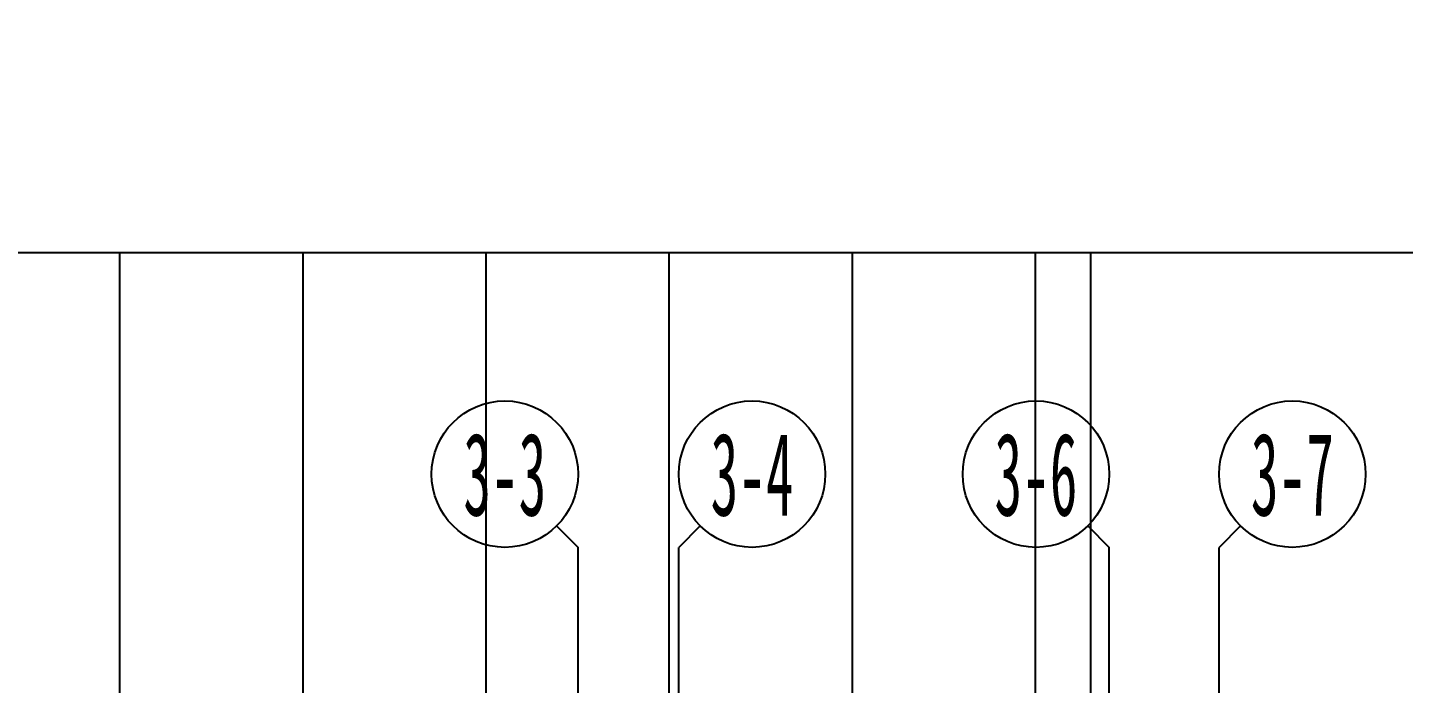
# Model space of a CAD drawing. Extents: x -46233 to 84150, y 109350 to 390860.
# Drawn here: x 13496 to 21010, y 136746 to 140330 of the extents above; entities that cross this region are included whole.
import ezdxf
from ezdxf.enums import TextEntityAlignment as Align
from ezdxf.xclip import XClip

# ---------------------------------------------------------------- set-up
doc = ezdxf.new("R2010")
doc.units = 0
doc.header["$LTSCALE"] = 1000
doc.header["$MEASUREMENT"] = 0
doc.header["$XCLIPFRAME"] = 0
doc.linetypes.add('DASH', pattern=[0.35, 0.25, -0.1])
doc.layers.get('Defpoints').update_dxf_attribs({"color": 4, "linetype": 'DASH'})
for name, color, linetype in [('3#-轴号$0$A-ANNO-AXIS-CIRC', 3, 'Continuous'), ('3#-轴号$0$A-ANNO-AXIS-TEXT', 7, 'Continuous'), ('A-ANNO-DIMS', 3, 'Continuous'), ('AXIS_TEXT', 7, 'Continuous')]:
    doc.layers.add(name, color=color, linetype=linetype)
doc.styles.add('3#-轴号$0$_TCH_AXIS', font='')
doc.styles.add('_TCH_DIM_T3', font='')
doc.styles.add('COMPLEX', font='COMPLEX')
doc.styles.get('3#-轴号$0$_TCH_AXIS').set_extended_font_data('SimSun')
doc.styles.get('_TCH_DIM_T3').set_extended_font_data('SimSun')
doc.dimstyles.new('_TCH_ARCH&&100', dxfattribs={"dimtxt": 264.345992, "dimasz": 100, "dimexe": 250, "dimexo": 300, "dimgap": 100, "dimtad": 1, "dimdec": 0, "dimzin": 0, "dimdsep": 46, "dimtxsty": '_TCH_DIM_T3', "dimblk": 'ARCHTICK', "dimcen": 0.09, "dimclrt": 7, "dimazin": 2, "dimtfac": 1, "dimtdec": 0, "dimtix": 1, "dimtmove": 2, "dimatfit": 3, "dimfxl": 100, "dimtolj": 1, "dimtzin": 0, "dimarcsym": 0})

# ---------------------------------------------------------------- blocks, each defined once
blk = doc.blocks.new('_AXISO')
blk.add_circle((0, 0), 0.5)
at = {"layer": 'AXIS_TEXT', "style": 'COMPLEX', "width": 1.041667}
blk.add_attdef('A', text='', height=0.56, dxfattribs=at).set_placement((-0.25, -0.28), (0.25, -0.28), align=Align.FIT)
blk = doc.blocks.new('3#-轴号')
at = {"layer": '3#-轴号$0$A-ANNO-AXIS-CIRC'}
for p, q in [((8582.8, 7106.5), (8700, 6989.4)), ((9367.2, 7106.5), (9250, 6989.4)), ((11482.8, 7106.5), (11600, 6989.4)), ((12317.2, 7106.5), (12200, 6989.4)), ((8700, 2989.4), (8700, 6989.4)), ((9250, 2989.4), (9250, 6989.4)), ((11600, 2989.4), (11600, 6989.4)), ((12200, 2989.4), (12200, 6989.4))]:
    blk.add_line(p, q, dxfattribs=at)
ref = blk.add_blockref('_AXISO', (8300, 7389.4), dxfattribs=dict(at, xscale=800, yscale=800, zscale=800))
ref.add_attrib('A', '3-3', dxfattribs={"layer": '3#-轴号$0$A-ANNO-AXIS-TEXT', "height": 452.55, "style": '3#-轴号$0$_TCH_AXIS', "width": 0.466146}).set_placement((8073.7, 7163.1), (8526.3, 7163.1), align=Align.FIT)
ref = blk.add_blockref('_AXISO', (9650, 7389.4), dxfattribs=dict(at, xscale=800, yscale=800, zscale=800))
ref.add_attrib('A', '3-4', dxfattribs={"layer": '3#-轴号$0$A-ANNO-AXIS-TEXT', "height": 452.55, "style": '3#-轴号$0$_TCH_AXIS', "width": 0.466146}).set_placement((9423.7, 7163.1), (9876.3, 7163.1), align=Align.FIT)
ref = blk.add_blockref('_AXISO', (11200, 7389.4), dxfattribs=dict(at, xscale=800, yscale=800, zscale=800))
ref.add_attrib('A', '3-6', dxfattribs={"layer": '3#-轴号$0$A-ANNO-AXIS-TEXT', "height": 452.55, "style": '3#-轴号$0$_TCH_AXIS', "width": 0.466146}).set_placement((10973.7, 7163.1), (11426.3, 7163.1), align=Align.FIT)
ref = blk.add_blockref('_AXISO', (12600, 7389.4), dxfattribs=dict(at, xscale=800, yscale=800, zscale=800))
ref.add_attrib('A', '3-7', dxfattribs={"layer": '3#-轴号$0$A-ANNO-AXIS-TEXT', "height": 452.55, "style": '3#-轴号$0$_TCH_AXIS', "width": 0.466146}).set_placement((12373.7, 7163.1), (12826.3, 7163.1), align=Align.FIT)
blk = doc.blocks.new('道路')
blk.add_line((525312149.2, 299513380), (525312149.2, 299518289.8))
blk = doc.blocks.new('铺装')
h = blk.add_hatch()
h.set_pattern_fill('饰面砖', color=252, scale=500)
h.set_pattern_definition([(90, (0, 2410), (-1000, 6e-14), [])])
h.paths.add_polyline_path([(525297899.6, 299510560), (525305649.5, 299510560), (525305649.8, 299513380), (525312149.4, 299513380), (525312149.3, 299518289.8), (525297899.6, 299518289.8)])
at = {"color": 2}
blk.add_lwpolyline([(525297899.6, 299510560), (525305649.5, 299510560), (525305649.8, 299513380), (525312149.4, 299513380), (525312149.3, 299518289.8), (525297899.6, 299518289.8)], close=True, dxfattribs=at)
blk = doc.blocks.new('gtvt')
for name in ['道路', '铺装']:
    blk.add_blockref(name, (-525300649.6, -299507460))
blk = doc.blocks.new('_ArchTick')
at = {"color": 0, "linetype": 'ByBlock', "const_width": 0.4}
blk.add_lwpolyline([(-0.5, -0.5), (0.5, 0.5)], dxfattribs=at)
blk = doc.blocks.new('*D759')
at = {"layer": 'A-ANNO-DIMS', "color": 0, "lineweight": -2, "transparency": 16777216}
for p, q in [((7602.7, 133789.4), (7602.7, 136939.4)), ((49802.7, 133789.4), (49802.7, 136939.4)), ((7602.7, 136689.4), (49802.7, 136689.4))]:
    blk.add_line(p, q, dxfattribs=at)
at = {"layer": 'Defpoints', "color": 0, "transparency": 16777216}
for p in [(49802.7, 136689.4), (7602.7, 133489.4), (49802.7, 133489.4)]:
    blk.add_point(p, dxfattribs=at)
at = {"layer": 'A-ANNO-DIMS', "color": 0, "lineweight": -2, "transparency": 16777216, "xscale": 100, "yscale": 100, "zscale": 100, "rotation": 180}
blk.add_blockref('_ArchTick', (7602.7, 136689.4), dxfattribs=at)
at = {"layer": 'A-ANNO-DIMS', "color": 0, "lineweight": -2, "transparency": 16777216, "xscale": 100, "yscale": 100, "zscale": 100}
blk.add_blockref('_ArchTick', (49802.7, 136689.4), dxfattribs=at)
at = {"layer": 'A-ANNO-DIMS', "color": 7, "transparency": 16777216, "insert": (28702.7, 136921.6), "char_height": 264.35, "attachment_point": 5, "style": '_TCH_DIM_T3'}
blk.add_mtext('\\A1;42200', dxfattribs=at)

msp = doc.modelspace()

# ---------------------------------------------------------------- linework, layer by layer
msp.add_lwpolyline([(2500, 139100), (58600, 139100)])

# ---------------------------------------------------------------- block references
ref = msp.add_blockref('gtvt', (7802.7, 129500))
XClip(ref).set_block_clipping_path([(-5302.6810596018, -19100.0000000173), (50797.3189403982, 9599.9999999827)])
ref = msp.add_blockref('3#-轴号', (7802.7, 130500))
XClip(ref).set_block_clipping_path([(-5302.6810596571, -20379.8573044643), (42220.375390127, 8320.1426955357)])

# ---------------------------------------------------------------- dimensions: what is measured, and where the dimension line sits
at = {"layer": 'A-ANNO-DIMS'}
dim = msp.add_aligned_dim(p1=(7602.7, 133489.4), p2=(49802.7, 133489.4), distance=3200, dimstyle='_TCH_ARCH&&100', dxfattribs=at)
dim.commit()
dim.dimension.update_dxf_attribs({"geometry": '*D759', "text_midpoint": (28702.7, 136921.6)})

doc.saveas('drawing.dxf')
